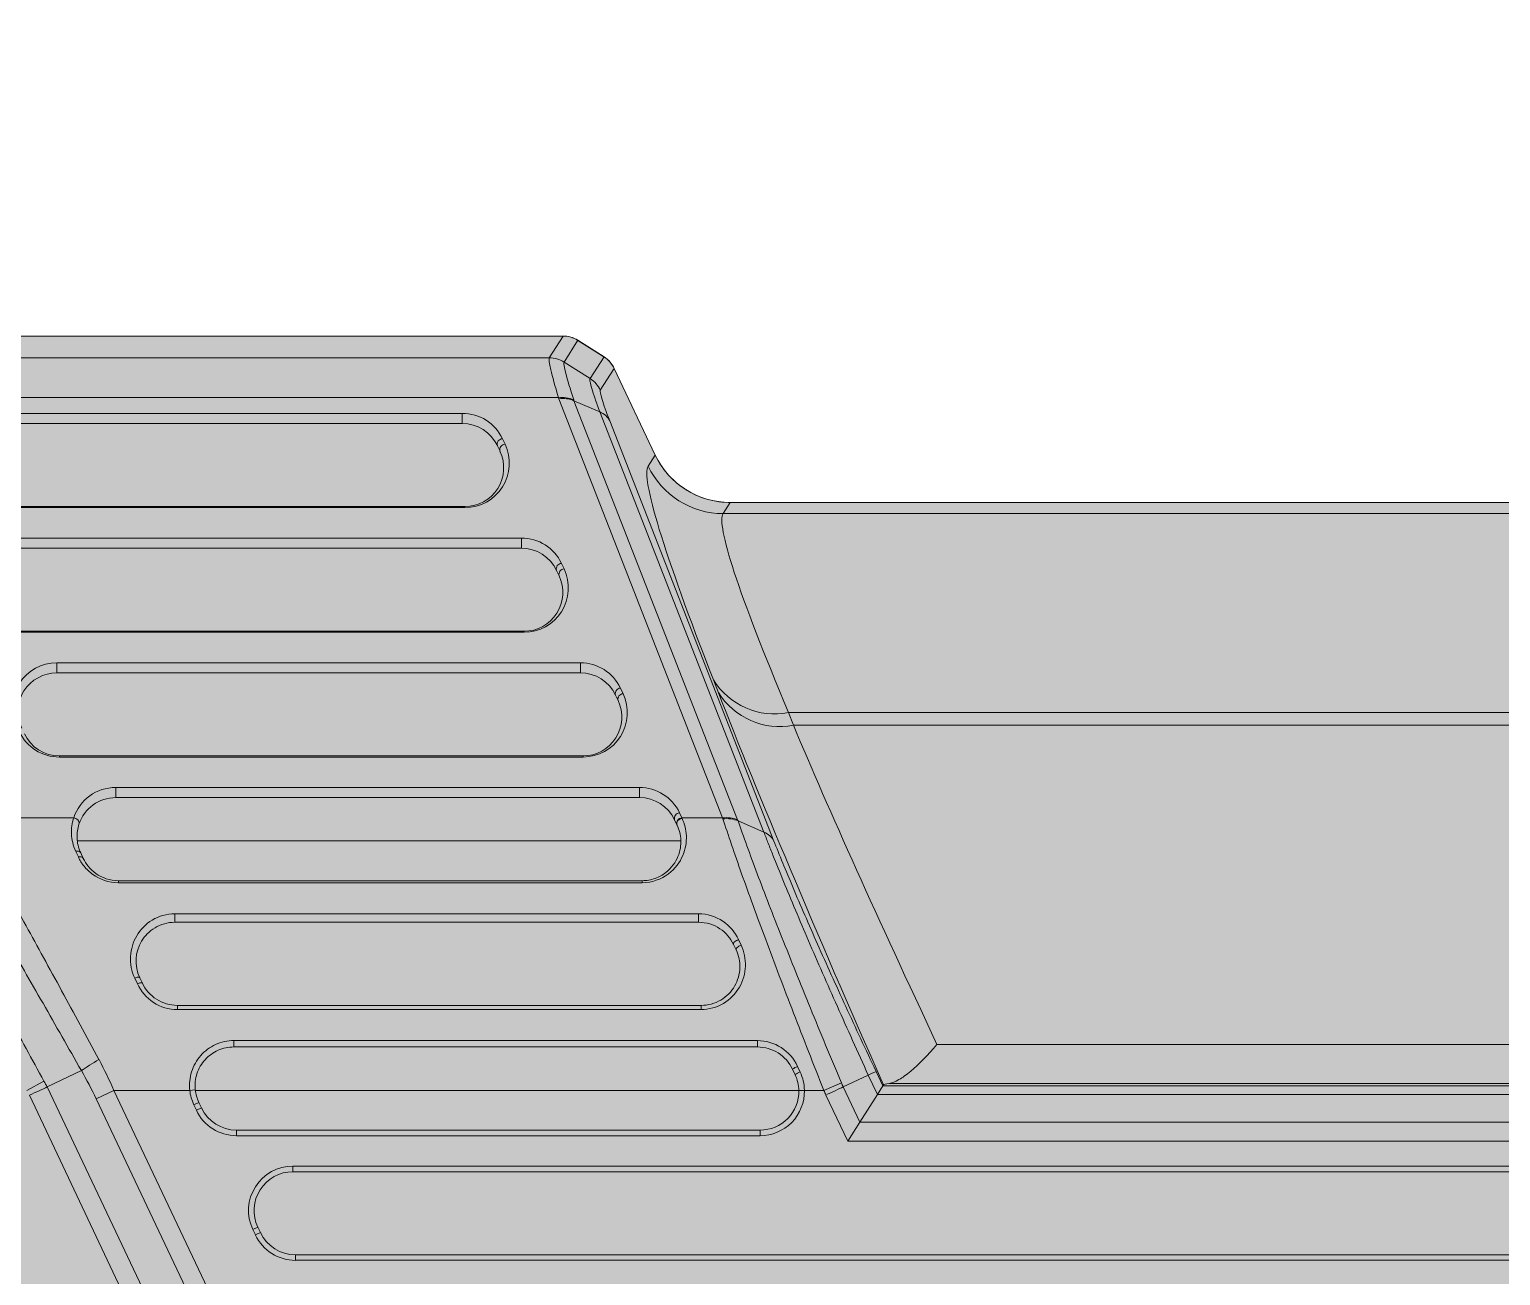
# Model space of a CAD drawing. Header units: millimetres. Extents: x 11482 to 13134, y 681 to 1782.
# Drawn here: x 12848.67 to 12854.57, y 1186.6 to 1191.6 of the extents above; entities that cross this region are included whole.
import ezdxf

# ---------------------------------------------------------------- set-up
doc = ezdxf.new("R2010")
doc.units = ezdxf.units.MM
doc.layers.add('di', color=7, linetype='Continuous')
doc.layers.add('xian', color=250, linetype='Continuous')

# ---------------------------------------------------------------- blocks, each defined once
blk = doc.blocks.new('1-2')
at = {"layer": 'di', "lineweight": 0, "true_color": 0xffffff}
h = blk.add_hatch(color=7, dxfattribs=at)
h.dxf.hatch_style = 1
h.paths.add_polyline_path([(2995.795, 1630.523), (2995.725, 1630.532), (2995.646, 1630.553), (2995.581, 1630.58), (2995.531, 1630.607), (2995.483, 1630.64), (2995.454, 1630.663), (2995.424, 1630.691), (2995.389, 1630.729), (2995.359, 1630.767), (2995.329, 1630.811), (2995.304, 1630.861), (2993.477, 1634.784), (2993.452, 1634.824), (2993.437, 1634.844), (2993.423, 1634.859), (2993.41, 1634.872), (2993.4, 1634.882), (2993.379, 1634.898), (2993.351, 1634.915), (2993.337, 1634.923), (2993.316, 1634.932), (2993.302, 1634.937), (2993.28, 1634.943), (2993.258, 1634.948), (2993.239, 1634.95), (2993.22, 1634.951), (2993.21, 1634.951), (2990.998, 1634.951), (2991.009, 1634.951), (2990.973, 1634.956), (2990.938, 1634.965), (2990.9, 1634.981), (2990.867, 1635), (2990.839, 1635.021), (2990.812, 1635.047), (2990.786, 1635.079), (2990.772, 1635.105), (2990.62, 1635.385), (2990.604, 1635.411), (2990.597, 1635.421), (2990.591, 1635.429), (2990.585, 1635.435), (2990.577, 1635.445), (2990.566, 1635.456), (2990.556, 1635.466), (2990.545, 1635.475), (2990.536, 1635.481), (2990.523, 1635.49), (2990.513, 1635.497), (2990.493, 1635.508), (2990.485, 1635.512), (2990.469, 1635.518), (2990.46, 1635.522), (2990.447, 1635.526), (2990.438, 1635.528), (2990.426, 1635.531), (2990.417, 1635.533), (2990.404, 1635.535), (2990.394, 1635.537), (2990.377, 1635.538), (2990.362, 1635.538), (2983.24, 1635.538), (2983.232, 1635.538), (2983.218, 1635.538), (2983.204, 1635.536), (2983.189, 1635.534), (2983.17, 1635.53), (2983.155, 1635.526), (2983.143, 1635.522), (2983.128, 1635.516), (2983.111, 1635.508), (2983.097, 1635.501), (2983.083, 1635.492), (2983.07, 1635.483), (2983.053, 1635.47), (2983.039, 1635.458), (2983.024, 1635.443), (2983.013, 1635.43), (2983.004, 1635.418), (2982.988, 1635.395), (2982.985, 1635.39), (2982.975, 1635.373), (2982.951, 1635.342), (2982.924, 1635.316), (2982.894, 1635.293), (2982.86, 1635.274), (2982.824, 1635.259), (2982.789, 1635.25), (2982.753, 1635.245), (2982.732, 1635.245), (2976.428, 1635.245), (2976.411, 1635.244), (2976.407, 1635.244), (2976.401, 1635.244), (2976.395, 1635.243), (2976.389, 1635.242), (2976.383, 1635.241), (2976.376, 1635.24), (2976.367, 1635.238), (2976.359, 1635.237), (2976.352, 1635.235), (2976.346, 1635.233), (2976.338, 1635.231), (2976.331, 1635.228), (2976.323, 1635.225), (2976.317, 1635.223), (2976.312, 1635.221), (2976.306, 1635.218), (2976.299, 1635.215), (2976.294, 1635.212), (2976.288, 1635.209), (2976.282, 1635.205), (2975.47, 1634.736), (2975.463, 1634.732), (2975.455, 1634.727), (2975.445, 1634.72), (2975.436, 1634.714), (2975.428, 1634.707), (2975.421, 1634.701), (2975.41, 1634.691), (2975.398, 1634.679), (2975.385, 1634.663), (2975.371, 1634.643), (2975.173, 1634.3), (2975.162, 1634.282), (2975.153, 1634.266), (2975.143, 1634.249), (2975.132, 1634.23), (2975.122, 1634.213), (2975.11, 1634.192), (2975.095, 1634.166), (2975.082, 1634.144), (2975.063, 1634.11), (2975.037, 1634.071), (2975.011, 1634.039), (2974.982, 1634.005), (2974.948, 1633.971), (2974.916, 1633.942), (2974.88, 1633.913), (2974.844, 1633.889), (2974.808, 1633.867), (2974.773, 1633.849), (2974.736, 1633.832), (2974.698, 1633.817), (2974.657, 1633.804), (2974.616, 1633.794), (2974.577, 1633.786), (2974.539, 1633.781), (2974.496, 1633.778), (2974.463, 1633.777), (2959.549, 1633.777), (2959.497, 1633.781), (2959.454, 1633.787), (2959.409, 1633.796), (2959.389, 1633.801), (2959.363, 1633.809), (2959.321, 1633.824), (2959.278, 1633.842), (2959.226, 1633.867), (2959.204, 1633.881), (2959.179, 1633.897), (2959.146, 1633.921), (2959.112, 1633.948), (2959.081, 1633.976), (2959.053, 1634.005), (2959.023, 1634.039), (2958.993, 1634.079), (2958.972, 1634.112), (2958.807, 1634.396), (2958.727, 1634.535), (2958.715, 1634.555), (2958.702, 1634.578), (2958.693, 1634.594), (2958.683, 1634.612), (2958.672, 1634.63), (2958.666, 1634.64), (2958.66, 1634.649), (2958.653, 1634.659), (2958.647, 1634.666), (2958.639, 1634.676), (2958.631, 1634.684), (2958.624, 1634.692), (2958.615, 1634.7), (2958.603, 1634.71), (2958.592, 1634.719), (2958.583, 1634.725), (2958.565, 1634.736), (2957.753, 1635.205), (2957.75, 1635.208), (2957.745, 1635.21), (2957.74, 1635.213), (2957.734, 1635.216), (2957.73, 1635.218), (2957.726, 1635.22), (2957.72, 1635.222), (2957.715, 1635.224), (2957.709, 1635.226), (2957.702, 1635.229), (2957.695, 1635.231), (2957.689, 1635.233), (2957.685, 1635.234), (2957.679, 1635.236), (2957.673, 1635.237), (2957.666, 1635.239), (2957.658, 1635.24), (2957.648, 1635.242), (2957.64, 1635.243), (2957.633, 1635.244), (2957.625, 1635.244), (2957.616, 1635.245), (2957.607, 1635.245), (2951.296, 1635.244), (2951.26, 1635.248), (2951.225, 1635.255), (2951.19, 1635.267), (2951.156, 1635.284), (2951.123, 1635.306), (2951.094, 1635.332), (2951.072, 1635.356), (2951.052, 1635.386), (2951.041, 1635.404), (2951.032, 1635.417), (2951.024, 1635.428), (2951.011, 1635.443), (2950.999, 1635.456), (2950.986, 1635.467), (2950.975, 1635.476), (2950.965, 1635.484), (2950.952, 1635.492), (2950.941, 1635.499), (2950.927, 1635.507), (2950.916, 1635.512), (2950.907, 1635.516), (2950.895, 1635.521), (2950.883, 1635.525), (2950.873, 1635.528), (2950.856, 1635.532), (2950.845, 1635.534), (2950.835, 1635.536), (2950.822, 1635.537), (2950.808, 1635.538), (2950.795, 1635.538), (2943.673, 1635.538), (2943.664, 1635.538), (2943.66, 1635.538), (2943.655, 1635.538), (2943.651, 1635.538), (2943.647, 1635.537), (2943.642, 1635.537), (2943.638, 1635.536), (2943.634, 1635.536), (2943.629, 1635.535), (2943.625, 1635.534), (2943.621, 1635.534), (2943.617, 1635.533), (2943.612, 1635.532), (2943.608, 1635.531), (2943.604, 1635.53), (2943.6, 1635.529), (2943.597, 1635.528), (2943.593, 1635.527), (2943.59, 1635.526), (2943.585, 1635.525), (2943.581, 1635.524), (2943.575, 1635.522), (2943.571, 1635.52), (2943.566, 1635.518), (2943.561, 1635.516), (2943.558, 1635.515), (2943.555, 1635.514), (2943.552, 1635.512), (2943.549, 1635.511), (2943.546, 1635.51), (2943.543, 1635.508), (2943.54, 1635.506), (2943.536, 1635.505), (2943.533, 1635.503), (2943.53, 1635.501), (2943.526, 1635.499), (2943.523, 1635.498), (2943.52, 1635.495), (2943.516, 1635.493), (2943.513, 1635.491), (2943.51, 1635.489), (2943.507, 1635.487), (2943.504, 1635.485), (2943.5, 1635.482), (2943.497, 1635.48), (2943.494, 1635.477), (2943.49, 1635.474), (2943.487, 1635.472), (2943.484, 1635.47), (2943.481, 1635.467), (2943.478, 1635.465), (2943.475, 1635.462), (2943.471, 1635.458), (2943.467, 1635.454), (2943.465, 1635.452), (2943.463, 1635.45), (2943.461, 1635.448), (2943.458, 1635.445), (2943.455, 1635.442), (2943.453, 1635.439), (2943.452, 1635.438), (2943.45, 1635.436), (2943.448, 1635.433), (2943.445, 1635.43), (2943.443, 1635.427), (2943.441, 1635.425), (2943.439, 1635.422), (2943.437, 1635.419), (2943.435, 1635.416), (2943.433, 1635.414), (2943.431, 1635.412), (2943.43, 1635.409), (2943.428, 1635.406), (2943.427, 1635.404), (2943.425, 1635.402), (2943.424, 1635.401), (2943.423, 1635.399), (2943.422, 1635.397), (2943.421, 1635.396), (2943.42, 1635.394), (2943.419, 1635.392), (2943.418, 1635.39), (2943.417, 1635.388), (2943.416, 1635.386), (2943.415, 1635.385), (2943.253, 1635.086), (2943.226, 1635.05), (2943.199, 1635.023), (2943.163, 1634.996), (2943.143, 1634.986), (2943.124, 1634.976), (2943.091, 1634.964), (2943.058, 1634.956), (2943.024, 1634.951), (2943.006, 1634.951), (2940.825, 1634.951), (2940.805, 1634.951), (2940.798, 1634.95), (2940.791, 1634.949), (2940.784, 1634.949), (2940.778, 1634.948), (2940.77, 1634.946), (2940.76, 1634.944), (2940.751, 1634.942), (2940.744, 1634.94), (2940.736, 1634.937), (2940.725, 1634.934), (2940.715, 1634.93), (2940.706, 1634.926), (2940.699, 1634.923), (2940.692, 1634.919), (2940.683, 1634.915), (2940.677, 1634.911), (2940.668, 1634.906), (2940.66, 1634.9), (2940.652, 1634.895), (2940.644, 1634.889), (2940.638, 1634.884), (2940.632, 1634.879), (2940.627, 1634.874), (2940.621, 1634.869), (2940.616, 1634.864), (2940.61, 1634.858), (2940.604, 1634.851), (2940.599, 1634.845), (2940.595, 1634.839), (2940.589, 1634.832), (2940.584, 1634.824), (2940.579, 1634.817), (2940.571, 1634.805), (2940.566, 1634.794), (2940.56, 1634.782), (2938.746, 1630.893), (2938.736, 1630.871), (2938.722, 1630.841), (2938.7, 1630.802), (2938.677, 1630.768), (2938.652, 1630.736), (2938.625, 1630.705), (2938.597, 1630.677), (2938.569, 1630.653), (2938.537, 1630.629), (2938.502, 1630.606), (2938.467, 1630.586), (2938.428, 1630.569), (2938.39, 1630.554), (2938.354, 1630.543), (2938.315, 1630.533), (2938.278, 1630.527), (2938.248, 1630.524), (2928.965, 1629.875), (2928.964, 1629.875), (2928.961, 1629.874), (2928.957, 1629.873), (2928.953, 1629.872), (2928.95, 1629.87), (2928.947, 1629.869), (2928.943, 1629.867), (2928.94, 1629.865), (2928.937, 1629.863), (2928.935, 1629.861), (2928.933, 1629.859), (2928.93, 1629.857), (2928.927, 1629.853), (2928.925, 1629.851), (2928.923, 1629.848), (2928.922, 1629.845), (2928.92, 1629.842), (2928.918, 1629.836), (2928.917, 1629.833), (2928.916, 1629.83), (2928.915, 1629.826), (2928.915, 1629.822), (2928.914, 1629.817), (2928.914, 1629.236), (2927.742, 1629.236), (2927.742, 1629.729), (2927.742, 1629.73), (2927.742, 1629.732), (2927.741, 1629.734), (2927.741, 1629.737), (2927.741, 1629.739), (2927.74, 1629.741), (2927.74, 1629.743), (2927.739, 1629.744), (2927.739, 1629.745), (2927.738, 1629.747), (2927.737, 1629.749), (2927.737, 1629.751), (2927.735, 1629.754), (2927.734, 1629.755), (2927.734, 1629.757), (2927.733, 1629.758), (2927.732, 1629.76), (2927.73, 1629.762), (2927.729, 1629.764), (2927.727, 1629.765), (2927.726, 1629.766), (2927.725, 1629.768), (2927.724, 1629.769), (2927.722, 1629.77), (2927.721, 1629.771), (2927.72, 1629.772), (2927.719, 1629.773), (2927.717, 1629.775), (2927.715, 1629.775), (2927.714, 1629.777), (2927.712, 1629.777), (2927.711, 1629.778), (2927.71, 1629.779), (2927.708, 1629.78), (2927.707, 1629.78), (2927.706, 1629.78), (2927.705, 1629.781), (2927.703, 1629.782), (2927.702, 1629.782), (2927.7, 1629.783), (2927.698, 1629.783), (2927.696, 1629.784), (2927.694, 1629.784), (2927.692, 1629.784), (2927.69, 1629.785), (2927.688, 1629.785), (2927.685, 1629.785), (2927.683, 1629.785), (2927.679, 1629.785), (2924.225, 1629.543), (2924.225, 1609.877), (2927.679, 1609.635), (2927.688, 1609.635), (2927.695, 1609.636), (2927.7, 1609.638), (2927.707, 1609.64), (2927.714, 1609.644), (2927.719, 1609.647), (2927.725, 1609.652), (2927.729, 1609.657), (2927.733, 1609.662), (2927.736, 1609.667), (2927.739, 1609.674), (2927.74, 1609.68), (2927.742, 1609.688), (2927.742, 1609.694), (2927.742, 1610.184), (2928.914, 1610.184), (2928.914, 1609.604), (2928.968, 1609.546), (2929.034, 1609.535), (2929.066, 1609.528), (2929.126, 1609.509), (2929.186, 1609.482), (2929.249, 1609.443), (2929.301, 1609.403), (2929.35, 1609.354), (2929.379, 1609.319), (2929.407, 1609.28), (2929.436, 1609.228), (2929.458, 1609.181), (2929.473, 1609.138), (2929.484, 1609.099), (2929.492, 1609.059), (2929.498, 1609.015), (2929.503, 1608.997), (2929.83, 1608.294), (2928.768, 1607.799), (2928.505, 1608.362), (2928.423, 1608.388), (2925.402, 1606.674), (2929.31, 1598.294), (2932.453, 1599.755), (2932.459, 1599.758), (2932.462, 1599.76), (2932.465, 1599.762), (2932.468, 1599.765), (2932.471, 1599.767), (2932.474, 1599.771), (2932.477, 1599.775), (2932.479, 1599.777), (2932.48, 1599.78), (2932.482, 1599.784), (2932.484, 1599.787), (2932.485, 1599.79), (2932.486, 1599.794), (2932.486, 1599.797), (2932.487, 1599.801), (2932.487, 1599.804), (2932.488, 1599.808), (2932.487, 1599.813), (2932.487, 1599.816), (2932.487, 1599.819), (2932.486, 1599.823), (2932.485, 1599.826), (2932.484, 1599.828), (2932.483, 1599.831), (2932.482, 1599.833), (2932.335, 1600.148), (2933.398, 1600.644), (2933.51, 1600.402), (2933.521, 1600.379), (2933.534, 1600.352), (2933.542, 1600.334), (2933.558, 1600.3), (2933.558, 1600.299), (2933.56, 1600.297), (2933.563, 1600.292), (2933.567, 1600.287), (2933.573, 1600.28), (2933.578, 1600.277), (2933.583, 1600.273), (2933.589, 1600.271), (2933.595, 1600.269), (2933.601, 1600.267), (2933.606, 1600.267), (2933.613, 1600.267), (2933.617, 1600.267), (2933.621, 1600.268), (2933.625, 1600.268), (2933.629, 1600.269), (2933.634, 1600.271), (2933.848, 1600.362), (2934.525, 1600.642), (2935.19, 1600.906), (2935.851, 1601.155), (2936.686, 1601.446), (2937.481, 1601.695), (2938.08, 1601.859), (2938.818, 1602.028), (2938.939, 1602.052), (2939.054, 1602.073), (2939.186, 1602.096), (2939.364, 1602.124), (2939.512, 1602.144), (2939.65, 1602.162), (2939.776, 1602.176), (2939.898, 1602.187), (2940.025, 1602.197), (2940.108, 1602.202), (2940.201, 1602.207), (2940.232, 1602.207), (2940.268, 1602.208), (2940.302, 1602.202), (2940.335, 1602.197), (2940.376, 1602.188), (2940.409, 1602.178), (2940.444, 1602.165), (2940.5, 1602.14), (2940.55, 1602.11), (2940.583, 1602.086), (2940.619, 1602.056), (2940.647, 1602.029), (2940.684, 1601.988), (2940.757, 1601.869), (2940.833, 1601.706), (2940.841, 1601.691), (2940.848, 1601.678), (2940.858, 1601.663), (2940.865, 1601.653), (2940.876, 1601.64), (2940.883, 1601.632), (2940.895, 1601.62), (2940.906, 1601.609), (2940.917, 1601.6), (2940.927, 1601.593), (2940.937, 1601.586), (2940.954, 1601.575), (2940.967, 1601.569), (2940.979, 1601.563), (2940.991, 1601.558), (2941.005, 1601.553), (2941.016, 1601.549), (2941.036, 1601.544), (2941.049, 1601.541), (2941.07, 1601.538), (2941.1, 1601.539), (2946.987, 1601.539), (2947.021, 1601.539), (2947.044, 1601.543), (2947.067, 1601.548), (2947.093, 1601.557), (2947.116, 1601.567), (2947.135, 1601.577), (2947.159, 1601.593), (2947.177, 1601.607), (2947.199, 1601.628), (2947.217, 1601.649), (2947.229, 1601.665), (2947.239, 1601.681), (2947.25, 1601.701), (2947.257, 1601.716), (2947.353, 1601.946), (2947.379, 1601.993), (2947.408, 1602.031), (2947.447, 1602.066), (2947.492, 1602.094), (2947.536, 1602.112), (2947.58, 1602.121), (2947.623, 1602.124), (2948.888, 1602.124), (2948.945, 1602.12), (2948.99, 1602.106), (2949.042, 1602.08), (2949.081, 1602.052), (2949.117, 1602.014), (2949.136, 1601.988), (2949.334, 1601.674), (2949.353, 1601.647), (2949.368, 1601.629), (2949.387, 1601.611), (2949.405, 1601.597), (2949.433, 1601.578), (2949.456, 1601.563), (2949.501, 1601.548), (2949.524, 1601.543), (2949.548, 1601.539), (2949.582, 1601.537), (2958.394, 1601.539), (2958.423, 1601.543), (2958.461, 1601.554), (2958.484, 1601.563), (2958.507, 1601.575), (2958.52, 1601.582), (2958.82, 1601.774), (2958.833, 1601.785), (2958.853, 1601.804), (2958.869, 1601.824), (2958.884, 1601.844), (2958.896, 1601.864), (2958.904, 1601.879), (2959.338, 1602.796), (2959.368, 1602.854), (2959.391, 1602.892), (2959.416, 1602.929), (2959.444, 1602.966), (2959.475, 1603.003), (2959.51, 1603.041), (2959.545, 1603.073), (2959.582, 1603.105), (2959.625, 1603.138), (2959.667, 1603.165), (2959.705, 1603.188), (2959.748, 1603.21), (2959.798, 1603.233), (2959.848, 1603.251), (2959.901, 1603.267), (2959.955, 1603.28), (2960, 1603.288), (2960.058, 1603.296), (2960.132, 1603.298), (2973.909, 1603.298), (2973.97, 1603.295), (2974.031, 1603.288), (2974.094, 1603.275), (2974.128, 1603.266), (2974.162, 1603.256), (2974.209, 1603.24), (2974.258, 1603.219), (2974.302, 1603.197), (2974.348, 1603.171), (2974.399, 1603.137), (2974.435, 1603.11), (2974.466, 1603.085), (2974.494, 1603.06), (2974.521, 1603.034), (2974.545, 1603.008), (2974.574, 1602.974), (2974.597, 1602.944), (2974.628, 1602.901), (2974.656, 1602.854), (2974.686, 1602.796), (2975.12, 1601.879), (2975.128, 1601.863), (2975.144, 1601.838), (2975.158, 1601.82), (2975.174, 1601.801), (2975.196, 1601.781), (2975.212, 1601.768), (2975.229, 1601.757), (2975.52, 1601.573), (2975.541, 1601.563), (2975.563, 1601.554), (2975.579, 1601.549), (2975.6, 1601.543), (2975.627, 1601.539), (2975.644, 1601.538), (2975.661, 1601.537), (2984.441, 1601.537), (2984.465, 1601.538), (2984.474, 1601.539), (2984.487, 1601.541), (2984.494, 1601.542), (2984.502, 1601.543), (2984.508, 1601.545), (2984.515, 1601.546), (2984.522, 1601.549), (2984.531, 1601.551), (2984.542, 1601.555), (2984.549, 1601.557), (2984.556, 1601.56), (2984.564, 1601.564), (2984.581, 1601.573), (2984.593, 1601.579), (2984.604, 1601.587), (2984.618, 1601.596), (2984.631, 1601.606), (2984.639, 1601.613), (2984.646, 1601.62), (2984.655, 1601.629), (2984.664, 1601.64), (2984.674, 1601.652), (2984.689, 1601.674), (2984.887, 1601.988), (2984.922, 1602.033), (2984.954, 1602.063), (2984.99, 1602.086), (2985.022, 1602.102), (2985.058, 1602.115), (2985.098, 1602.122), (2985.134, 1602.124), (2986.413, 1602.127), (2986.442, 1602.123), (2986.467, 1602.119), (2986.511, 1602.108), (2986.553, 1602.089), (2986.592, 1602.063), (2986.63, 1602.028), (2986.656, 1601.993), (2986.676, 1601.958), (2986.778, 1601.716), (2986.798, 1601.677), (2986.822, 1601.644), (2986.851, 1601.613), (2986.875, 1601.594), (2986.908, 1601.573), (2986.93, 1601.562), (2986.963, 1601.55), (2986.994, 1601.542), (2987.025, 1601.538), (2987.048, 1601.537), (2992.936, 1601.537), (2992.959, 1601.538), (2992.97, 1601.539), (2992.983, 1601.541), (2992.998, 1601.544), (2993.013, 1601.547), (2993.028, 1601.552), (2993.04, 1601.556), (2993.058, 1601.563), (2993.07, 1601.569), (2993.082, 1601.576), (2993.093, 1601.583), (2993.103, 1601.589), (2993.113, 1601.597), (2993.122, 1601.603), (2993.128, 1601.608), (2993.138, 1601.618), (2993.143, 1601.622), (2993.15, 1601.63), (2993.156, 1601.637), (2993.161, 1601.643), (2993.167, 1601.65), (2993.177, 1601.663), (2993.183, 1601.672), (2993.188, 1601.681), (2993.194, 1601.69), (2993.198, 1601.699), (2993.202, 1601.706), (2993.263, 1601.838), (2993.284, 1601.883), (2993.305, 1601.921), (2993.325, 1601.951), (2993.355, 1601.992), (2993.368, 1602.003), (2993.386, 1602.028), (2993.417, 1602.058), (2993.447, 1602.083), (2993.476, 1602.104), (2993.505, 1602.123), (2993.535, 1602.139), (2993.576, 1602.159), (2993.622, 1602.177), (2993.669, 1602.191), (2993.711, 1602.199), (2993.749, 1602.204), (2993.786, 1602.207), (2993.822, 1602.208), (2993.923, 1602.203), (2994.29, 1602.172), (2994.636, 1602.129), (2994.996, 1602.07), (2995.525, 1601.963), (2996.112, 1601.818), (2996.74, 1601.639), (2997.484, 1601.401), (2998.588, 1601.005), (2999.207, 1600.764), (3000.423, 1600.267), (3000.428, 1600.267), (3000.441, 1600.269), (3000.453, 1600.274), (3000.462, 1600.28), (3000.469, 1600.287), (3000.474, 1600.294), (3000.477, 1600.3), (3000.637, 1600.644), (3001.7, 1600.148), (3001.548, 1599.823), (3001.548, 1599.803), (3001.55, 1599.79), (3001.557, 1599.776), (3001.563, 1599.769), (3001.581, 1599.755), (3004.725, 1598.294), (3008.633, 1606.674), (3005.612, 1608.388), (3005.53, 1608.362), (3005.267, 1607.799), (3004.205, 1608.294), (3004.518, 1608.966), (3004.537, 1609.015), (3004.543, 1609.059), (3004.552, 1609.1), (3004.564, 1609.144), (3004.581, 1609.189), (3004.6, 1609.23), (3004.626, 1609.276), (3004.65, 1609.31), (3004.68, 1609.348), (3004.716, 1609.386), (3004.757, 1609.421), (3004.797, 1609.45), (3004.842, 1609.477), (3004.882, 1609.497), (3004.933, 1609.517), (3004.982, 1609.531), (3005.029, 1609.541), (3005.068, 1609.545), (3005.121, 1609.604), (3005.121, 1610.184), (3006.293, 1610.184), (3006.293, 1609.687), (3006.294, 1609.682), (3006.298, 1609.67), (3006.303, 1609.661), (3006.312, 1609.651), (3006.328, 1609.64), (3006.356, 1609.635), (3009.81, 1609.877), (3009.81, 1629.543), (3006.356, 1629.784), (3006.342, 1629.784), (3006.325, 1629.779), (3006.314, 1629.771), (3006.304, 1629.761), (3006.297, 1629.748), (3006.294, 1629.737), (3006.293, 1629.726), (3006.293, 1629.236), (3005.121, 1629.236), (3005.12, 1629.824), (3005.119, 1629.829), (3005.117, 1629.838), (3005.114, 1629.844), (3005.109, 1629.851), (3005.101, 1629.86), (3005.09, 1629.868), (3005.08, 1629.872), (3005.066, 1629.875)])
at = {"layer": 'di', "color": 18, "lineweight": 0, "true_color": 0x000000}
for p, q in [((2973.893, 1603.298), (2960.132, 1603.298)), ((2973.915, 1603.298), (2973.893, 1603.298)), ((2973.959, 1603.296), (2973.915, 1603.298)), ((2973.983, 1603.293), (2973.959, 1603.296)), ((2974.013, 1603.29), (2973.983, 1603.293)), ((2974.045, 1603.285), (2974.013, 1603.29)), ((2974.094, 1603.275), (2974.045, 1603.285)), ((2974.128, 1603.266), (2974.094, 1603.275)), ((2974.162, 1603.256), (2974.128, 1603.266)), ((2974.194, 1603.245), (2974.162, 1603.256)), ((2974.223, 1603.234), (2974.194, 1603.245)), ((2974.258, 1603.219), (2974.223, 1603.234)), ((2974.302, 1603.197), (2974.258, 1603.219)), ((2974.348, 1603.171), (2974.302, 1603.197)), ((2974.399, 1603.137), (2974.348, 1603.171)), ((2974.435, 1603.11), (2974.399, 1603.137)), ((2974.466, 1603.085), (2974.435, 1603.11)), ((2974.494, 1603.06), (2974.466, 1603.085)), ((2974.521, 1603.034), (2974.494, 1603.06)), ((2974.545, 1603.008), (2974.521, 1603.034)), ((2974.574, 1602.974), (2974.545, 1603.008)), ((2974.597, 1602.944), (2974.574, 1602.974)), ((2974.618, 1602.914), (2974.597, 1602.944)), ((2974.636, 1602.888), (2974.618, 1602.914)), ((2974.656, 1602.854), (2974.636, 1602.888)), ((2974.686, 1602.796), (2974.656, 1602.854)), ((2975.12, 1601.879), (2974.686, 1602.796)), ((2975.128, 1601.863), (2975.12, 1601.879)), ((2975.144, 1601.838), (2975.128, 1601.863)), ((2975.158, 1601.82), (2975.144, 1601.838)), ((2975.174, 1601.801), (2975.158, 1601.82)), ((2975.196, 1601.781), (2975.174, 1601.801)), ((2975.212, 1601.768), (2975.196, 1601.781)), ((2975.229, 1601.757), (2975.212, 1601.768)), ((2975.504, 1601.583), (2975.229, 1601.757)), ((2975.52, 1601.573), (2975.504, 1601.583)), ((2975.541, 1601.563), (2975.52, 1601.573)), ((2975.563, 1601.554), (2975.541, 1601.563)), ((2975.579, 1601.549), (2975.563, 1601.554)), ((2975.6, 1601.543), (2975.579, 1601.549)), ((2975.627, 1601.539), (2975.6, 1601.543)), ((2975.644, 1601.538), (2975.627, 1601.539)), ((2975.661, 1601.537), (2975.644, 1601.538)), ((2984.441, 1601.537), (2975.661, 1601.537))]:
    blk.add_line(p, q, dxfattribs=at)
at = {"layer": 'xian', "color": 18, "lineweight": 0, "true_color": 0x000000}
for p, q in [((2973.529, 1625.995), (2981.307, 1609.568)), ((2981.119, 1609.479), (2973.381, 1625.824)), ((2973.118, 1625.41), (2980.601, 1609.604)), ((2980.414, 1609.516), (2972.987, 1625.202)), ((2955.536, 1611.313), (2978.492, 1611.313)), ((2978.492, 1611.255), (2955.536, 1611.255)), ((2978.492, 1611.313), (2978.492, 1611.255)), ((2978.916, 1611.045), (2978.863, 1611.02)), ((2978.916, 1611.045), (2978.944, 1610.987)), ((2978.891, 1610.961), (2978.863, 1611.02)), ((2978.944, 1610.987), (2978.891, 1610.961)), ((2955.508, 1610.376), (2978.52, 1610.376)), ((2978.52, 1610.317), (2955.508, 1610.317)), ((2978.52, 1610.376), (2978.52, 1610.317)), ((2961.379, 1610.054), (2972.649, 1610.054)), ((2972.649, 1610.054), (2972.521, 1609.852)), ((2972.649, 1610.054), (2972.88, 1609.566)), ((2973.577, 1609.995), (2979.117, 1609.995)), ((2973.577, 1609.936), (2973.577, 1609.995)), ((2979.117, 1609.936), (2979.117, 1609.995)), ((2972.521, 1609.852), (2961.507, 1609.852)), ((2972.521, 1609.852), (2972.335, 1609.558)), ((2972.697, 1609.479), (2972.521, 1609.852)), ((2979.117, 1609.936), (2973.577, 1609.936)), ((2979.541, 1609.726), (2979.488, 1609.701)), ((2979.515, 1609.643), (2979.488, 1609.701)), ((2979.568, 1609.668), (2979.515, 1609.643)), ((2979.541, 1609.726), (2979.568, 1609.668)), ((2961.693, 1609.558), (2972.335, 1609.558)), ((2972.335, 1609.558), (2972.277, 1609.467)), ((2972.335, 1609.558), (2972.432, 1609.354)), ((2972.716, 1609.435), (2972.902, 1609.516)), ((2972.902, 1609.516), (2973.108, 1609.516)), ((2973.166, 1609.517), (2973.108, 1609.516)), ((2973.166, 1609.516), (2979.552, 1609.516)), ((2979.611, 1609.516), (2979.553, 1609.51)), ((2979.611, 1609.516), (2980.414, 1609.516)), ((2980.414, 1609.516), (2980.601, 1609.604)), ((2981.153, 1609.419), (2981.335, 1609.516)), ((2972.277, 1609.467), (2961.75, 1609.467)), ((2961.817, 1609.442), (2972.21, 1609.442)), ((2972.272, 1609.458), (2972.277, 1609.467)), ((2972.35, 1609.315), (2972.277, 1609.467)), ((2972.697, 1609.479), (2972.432, 1609.354)), ((2973.206, 1609.35), (2973.233, 1609.291)), ((2981.119, 1609.479), (2980.757, 1609.307)), ((2973.18, 1609.262), (2973.153, 1609.322)), ((2971.706, 1609.031), (2962.322, 1609.031)), ((2973.604, 1608.989), (2973.604, 1609.057)), ((2973.604, 1609.057), (2979.144, 1609.057)), ((2979.144, 1608.989), (2979.144, 1609.057)), ((2979.144, 1608.989), (2973.604, 1608.989)), ((2974.201, 1608.661), (2979.741, 1608.661)), ((2974.201, 1608.617), (2974.201, 1608.661)), ((2979.741, 1608.617), (2974.201, 1608.617)), ((2979.741, 1608.617), (2979.741, 1608.661)), ((2980.14, 1608.324), (2980.112, 1608.382)), ((2980.114, 1608.38), (2980.112, 1608.382)), ((2980.118, 1608.378), (2980.114, 1608.38)), ((2980.123, 1608.378), (2980.118, 1608.378)), ((2980.13, 1608.378), (2980.123, 1608.378)), ((2980.138, 1608.38), (2980.13, 1608.378)), ((2980.146, 1608.382), (2980.138, 1608.38)), ((2980.142, 1608.321), (2980.14, 1608.324)), ((2980.146, 1608.319), (2980.142, 1608.321)), ((2980.156, 1608.385), (2980.146, 1608.382)), ((2980.151, 1608.319), (2980.146, 1608.319)), ((2980.158, 1608.319), (2980.151, 1608.319)), ((2980.165, 1608.389), (2980.156, 1608.385)), ((2980.166, 1608.32), (2980.158, 1608.319)), ((2980.165, 1608.389), (2980.193, 1608.329)), ((2980.174, 1608.322), (2980.166, 1608.32)), ((2980.183, 1608.325), (2980.174, 1608.322)), ((2980.193, 1608.329), (2980.183, 1608.325)), ((2973.789, 1607.985), (2973.777, 1607.98)), ((2973.805, 1607.921), (2973.777, 1607.98)), ((2973.8, 1607.992), (2973.789, 1607.985)), ((2973.81, 1607.998), (2973.8, 1607.992)), ((2973.817, 1607.926), (2973.805, 1607.921)), ((2973.819, 1608.006), (2973.81, 1607.998)), ((2973.828, 1607.932), (2973.817, 1607.926)), ((2973.825, 1608.013), (2973.819, 1608.006)), ((2973.829, 1608.02), (2973.825, 1608.013)), ((2973.838, 1607.939), (2973.828, 1607.932)), ((2973.831, 1608.026), (2973.829, 1608.02)), ((2973.83, 1608.031), (2973.858, 1607.972)), ((2973.83, 1608.031), (2973.831, 1608.026)), ((2973.847, 1607.946), (2973.838, 1607.939)), ((2973.853, 1607.953), (2973.847, 1607.946)), ((2973.857, 1607.961), (2973.853, 1607.953)), ((2973.859, 1607.967), (2973.857, 1607.961)), ((2973.858, 1607.972), (2973.859, 1607.967)), ((2974.229, 1607.648), (2974.229, 1607.738)), ((2974.229, 1607.738), (2979.769, 1607.738)), ((2979.769, 1607.648), (2974.229, 1607.648)), ((2979.769, 1607.648), (2979.769, 1607.738)), ((2974.825, 1607.32), (2980.366, 1607.32)), ((2974.825, 1607.298), (2974.825, 1607.32)), ((2980.366, 1607.298), (2980.366, 1607.32)), ((2980.366, 1607.298), (2974.825, 1607.298)), ((2980.764, 1607.005), (2980.737, 1607.063)), ((2980.789, 1607.047), (2980.817, 1606.988)), ((2975.167, 1602.434), (2973.431, 1606.879)), ((2974.415, 1606.875), (2980.801, 1606.875)), ((2973.81, 1606.666), (2973.536, 1606.785)), ((2973.536, 1606.785), (2975.272, 1602.34)), ((2974.455, 1606.712), (2974.457, 1606.708)), ((2974.457, 1606.708), (2974.482, 1606.653)), ((2975.547, 1602.221), (2973.815, 1606.655)), ((2973.974, 1606.634), (2974.404, 1606.634)), ((2973.974, 1606.634), (2975.706, 1602.2)), ((2974.404, 1606.634), (2974.402, 1606.639)), ((2974.429, 1606.58), (2974.404, 1606.634)), ((2980.839, 1606.634), (2981.973, 1606.634)), ((2974.853, 1606.312), (2974.853, 1606.419)), ((2974.853, 1606.419), (2980.393, 1606.419)), ((2980.393, 1606.312), (2980.393, 1606.419)), ((2980.393, 1606.312), (2974.853, 1606.312)), ((2975.45, 1605.99), (2980.99, 1605.99)), ((2975.45, 1605.979), (2975.45, 1605.99)), ((2980.99, 1605.979), (2975.45, 1605.979)), ((2980.99, 1605.979), (2980.99, 1605.99)), ((2973.224, 1605.654), (2960.802, 1605.654)), ((2973.277, 1605.519), (2973.224, 1605.654)), ((2960.749, 1605.519), (2973.277, 1605.519)), ((2974.018, 1605.31), (2974.07, 1605.175)), ((2975.054, 1605.261), (2975.026, 1605.32)), ((2975.079, 1605.393), (2975.107, 1605.335)), ((2975.478, 1604.993), (2975.478, 1605.1)), ((2975.478, 1605.1), (2981.018, 1605.1)), ((2981.018, 1604.993), (2975.478, 1604.993)), ((2981.018, 1604.993), (2981.018, 1605.1)), ((2976.074, 1604.671), (2981.615, 1604.671)), ((2976.074, 1604.66), (2976.074, 1604.671)), ((2981.615, 1604.66), (2976.074, 1604.66)), ((2975.703, 1604.074), (2975.731, 1604.016)), ((2975.678, 1603.942), (2975.65, 1604.001)), ((2976.102, 1603.674), (2976.102, 1603.781)), ((2976.102, 1603.781), (2981.642, 1603.781)), ((2981.642, 1603.674), (2976.102, 1603.674)), ((2973.967, 1603.415), (2960.058, 1603.415)), ((2973.893, 1603.298), (2973.967, 1603.415)), ((2973.893, 1603.298), (2960.132, 1603.298)), ((2976.699, 1603.352), (2982.239, 1603.352)), ((2976.699, 1603.341), (2976.699, 1603.352)), ((2982.239, 1603.341), (2976.699, 1603.341)), ((2974.761, 1602.913), (2974.686, 1602.796)), ((2974.686, 1602.796), (2975.12, 1601.879)), ((2976.303, 1602.623), (2976.275, 1602.682)), ((2976.328, 1602.755), (2976.356, 1602.697)), ((2975.547, 1602.221), (2975.272, 1602.34)), ((2976.727, 1602.355), (2976.727, 1602.462)), ((2976.727, 1602.462), (2982.267, 1602.462)), ((2982.267, 1602.355), (2976.727, 1602.355)), ((2984.085, 1602.189), (2975.71, 1602.189)), ((2975.12, 1601.879), (2975.267, 1602.11)), ((2975.375, 1601.988), (2975.228, 1601.757)), ((2975.65, 1601.814), (2975.375, 1601.988)), ((2975.504, 1601.582), (2975.228, 1601.757)), ((2975.504, 1601.582), (2975.65, 1601.814)), ((2975.807, 1601.768), (2975.661, 1601.537)), ((2984.332, 1601.768), (2975.807, 1601.768)), ((2984.441, 1601.537), (2975.661, 1601.537))]:
    blk.add_line(p, q, dxfattribs=at)
for centre, radius, start, end in [((2978.492, 1610.845), 0.469, 25.3348, 90), ((2978.492, 1610.845), 0.41, 25.3348, 90), ((2978.52, 1610.786), 0.469, 270, 25.3348), ((2978.52, 1610.786), 0.41, 270, 25.3348), ((2973.577, 1609.526), 0.469, 90, 181.2193), ((2979.117, 1609.526), 0.469, 25.3348, 90), ((2973.577, 1609.526), 0.41, 90, 181.2193), ((2979.117, 1609.526), 0.41, 25.3348, 90), ((2979.144, 1609.467), 0.41, 5.9535, 25.3348), ((2979.144, 1609.467), 0.469, 5.9535, 25.3348), ((2973.036, 1609.604), 0.306, 292.4864, 303.7577), ((2973.093, 1609.483), 0.237, 291.627, 306.2756), ((2980.773, 1607.089), 0.0448, 214.9761, 291.3057), ((2980.802, 1607.03), 0.0452, 214.1151, 290.2089), ((2974.399, 1606.697), 0.058, 272.9622, 15.1144), ((2974.401, 1606.692), 0.058, 272.9434, 15.1902), ((2980.393, 1606.829), 0.41, 270, 341.7886), ((2980.839, 1606.691), 0.0569, 170.4948, 269.5242), ((2973.931, 1606.935), 0.304, 247.4658, 278.0829), ((2974.426, 1606.638), 0.058, 272.9434, 15.1902), ((2974.853, 1606.781), 0.469, 205.3348, 270), ((2974.853, 1606.829), 0.41, 205.3348, 270), ((2980.393, 1606.781), 0.469, 270, 341.7886), ((2975.45, 1605.521), 0.469, 90, 205.3348), ((2975.45, 1605.569), 0.41, 90, 205.3348), ((2980.99, 1605.521), 0.469, 25.3348, 90), ((2980.99, 1605.569), 0.41, 25.3348, 90), ((2973.372, 1604.908), 0.76, 31.8554, 101.2112), ((2981.018, 1605.51), 0.41, 270, 25.3348), ((2981.018, 1605.462), 0.469, 270, 25.3348), ((2973.425, 1604.774), 0.76, 31.8554, 101.2112), ((2975.023, 1605.378), 0.058, 272.9434, 15.1902), ((2975.051, 1605.319), 0.058, 272.9434, 15.1902), ((2975.478, 1605.51), 0.41, 205.3348, 270), ((2975.478, 1605.462), 0.469, 205.3348, 270), ((2976.074, 1604.202), 0.469, 90, 205.3348), ((2976.074, 1604.25), 0.41, 90, 205.3348), ((2975.647, 1604.059), 0.058, 272.9434, 15.1902), ((2975.675, 1604), 0.058, 272.9434, 15.1902), ((2976.102, 1604.143), 0.469, 205.3348, 270), ((2976.102, 1604.191), 0.41, 205.3348, 270), ((2973.965, 1602.535), 0.881, 25.4417, 89.8931), ((2976.699, 1602.883), 0.469, 90, 205.3348), ((2976.699, 1602.931), 0.41, 90, 205.3348), ((2976.272, 1602.74), 0.058, 272.9434, 15.1902), ((2976.3, 1602.681), 0.058, 272.9434, 15.1902), ((2976.727, 1602.872), 0.41, 205.3348, 270), ((2976.727, 1602.824), 0.469, 205.3348, 270), ((2975.672, 1602.497), 0.31, 246.6433, 276.9804), ((2975.661, 1601.83), 0.293, 237.6711, 270.0055)]:
    blk.add_arc(centre, radius, start, end, dxfattribs=at)
for centre, major_axis, ratio, start_param, end_param in [((2983.981, 1609.516), (3.458, -2.7), 0.651879, 4.016734, 4.10959), ((2984.169, 1609.604), (3.602, -2.28), 0.63297, 3.926991, 4.019218), ((2968.711, 1615.634), (-5.982, 12.6), 0.047343, 3.729986, 4.177821), ((2967.917, 1615.258), (-5.983, 11.72), 0.049478, 3.727204, 4.127184), ((2968.885, 1609.296), (4.939, -3.046), 0.214058, 0.276736, 0.282774), ((2969.044, 1609.516), (4.927, -3.343), 0.221828, 0.294901, 0.299848), ((2967.97, 1615.123), (-5.983, 11.72), 0.049478, 3.168698, 3.727204), ((2968.763, 1615.499), (-5.982, 12.6), 0.047343, 3.17148, 3.729986), ((2973.891, 1602.418), (0.471, 0.744), 0.998082, 5.719743, 6.846628), ((2975.385, 1602.005), (0.157, 0.248), 0.998082, 2.57815, 3.141593)]:
    blk.add_ellipse(centre, major_axis=major_axis, ratio=ratio, start_param=start_param, end_param=end_param, dxfattribs=at)
for points in [[(2972.697, 1609.479), (2972.746, 1609.502), (2972.813, 1609.534), (2972.88, 1609.566)], [(2972.88, 1609.566), (2972.887, 1609.549), (2972.894, 1609.532), (2972.902, 1609.516)], [(2973.153, 1609.322), (2973.124, 1609.383), (2973.109, 1609.448), (2973.108, 1609.516)], [(2973.166, 1609.517), (2973.168, 1609.459), (2973.181, 1609.402), (2973.206, 1609.35)], [(2981.119, 1609.479), (2981.168, 1609.502), (2981.237, 1609.535), (2981.307, 1609.568)], [(2972.21, 1609.442), (2972.249, 1609.447), (2972.268, 1609.453), (2972.272, 1609.458)], [(2972.35, 1609.315), (2972.353, 1609.316), (2972.383, 1609.331), (2972.432, 1609.354)], [(2972.716, 1609.435), (2972.71, 1609.45), (2972.704, 1609.464), (2972.698, 1609.479)], [(2981.153, 1609.419), (2981.142, 1609.439), (2981.13, 1609.459), (2981.119, 1609.479)], [(2981.119, 1609.479), (2981.119, 1609.479), (2981.119, 1609.479), (2981.119, 1609.479)], [(2980.571, 1609.189), (2980.641, 1609.23), (2980.71, 1609.274), (2980.757, 1609.307)], [(2973.431, 1606.879), (2973.452, 1606.838), (2973.489, 1606.805), (2973.536, 1606.785)], [(2973.81, 1606.666), (2973.857, 1606.645), (2973.914, 1606.638), (2973.97, 1606.644)], [(2975.167, 1602.434), (2975.188, 1602.393), (2975.226, 1602.36), (2975.272, 1602.34)], [(2975.547, 1602.221), (2975.594, 1602.2), (2975.65, 1602.193), (2975.706, 1602.2)], [(2975.549, 1602.212), (2975.548, 1602.215), (2975.548, 1602.218), (2975.547, 1602.221)], [(2975.547, 1602.221), (2975.547, 1602.221), (2975.547, 1602.221), (2975.547, 1602.221)], [(2975.706, 1602.2), (2975.707, 1602.197), (2975.709, 1602.193), (2975.71, 1602.189)], [(2975.267, 1602.11), (2975.29, 1602.06), (2975.328, 1602.018), (2975.375, 1601.988)], [(2975.65, 1601.814), (2975.697, 1601.784), (2975.752, 1601.768), (2975.807, 1601.768)]]:
    blk.add_open_spline(points, degree=3, dxfattribs=at)
for points, knots in [([(2972.902, 1609.516), (2973.012, 1609.241), (2973.12, 1608.965), (2973.326, 1608.431), (2973.424, 1608.172), (2973.611, 1607.671), (2973.696, 1607.438), (2973.848, 1607.01), (2973.915, 1606.813), (2973.97, 1606.644)], [0, 0, 0, 0, 0.25, 0.25, 0.5, 0.5, 0.75, 0.75, 1, 1, 1, 1]), ([(2979.611, 1609.516), (2979.618, 1609.449), (2979.611, 1609.382), (2979.571, 1609.257), (2979.538, 1609.198), (2979.451, 1609.099), (2979.397, 1609.059), (2979.277, 1609.004), (2979.211, 1608.989), (2979.144, 1608.989)], [0, 0, 0, 0, 0.25, 0.25, 0.5, 0.5, 0.75, 0.75, 1, 1, 1, 1]), ([(2979.144, 1609.057), (2979.202, 1609.057), (2979.259, 1609.069), (2979.364, 1609.115), (2979.411, 1609.15), (2979.487, 1609.234), (2979.517, 1609.285), (2979.552, 1609.394), (2979.559, 1609.452), (2979.553, 1609.51)], [0, 0, 0, 0, 0.25, 0.25, 0.5, 0.5, 0.75, 0.75, 1, 1, 1, 1]), ([(2972.21, 1609.442), (2972.18, 1609.438), (2972.146, 1609.424), (2972.069, 1609.381), (2972.027, 1609.35), (2971.897, 1609.242), (2971.8, 1609.143), (2971.706, 1609.031)], [0, 0, 0, 0, 0.25, 0.25, 0.5, 0.5, 1, 1, 1, 1]), ([(2972.432, 1609.354), (2972.544, 1609.109), (2972.653, 1608.867), (2972.865, 1608.391), (2972.969, 1608.155), (2973.112, 1607.823), (2973.158, 1607.715), (2973.246, 1607.505), (2973.289, 1607.403), (2973.369, 1607.209), (2973.406, 1607.117), (2973.458, 1606.986), (2973.475, 1606.943), (2973.507, 1606.862), (2973.522, 1606.822), (2973.536, 1606.785)], [0, 0, 0, 0, 0.25, 0.25, 0.5, 0.5, 0.625, 0.625, 0.75, 0.75, 0.875, 0.875, 0.9375, 0.9375, 1, 1, 1, 1]), ([(2973.81, 1606.666), (2973.753, 1606.828), (2973.685, 1607.018), (2973.529, 1607.432), (2973.442, 1607.656), (2973.25, 1608.139), (2973.15, 1608.389), (2972.939, 1608.903), (2972.829, 1609.169), (2972.716, 1609.435)], [0, 0, 0, 0, 0.25, 0.25, 0.5, 0.5, 0.75, 0.75, 1, 1, 1, 1]), ([(2982.477, 1606.999), (2982.398, 1607.143), (2982.306, 1607.312), (2982.106, 1607.679), (2981.998, 1607.877), (2981.767, 1608.298), (2981.648, 1608.515), (2981.405, 1608.959), (2981.279, 1609.188), (2981.153, 1609.419)], [0, 0, 0, 0, 0.25, 0.25, 0.5, 0.5, 0.75, 0.75, 1, 1, 1, 1]), ([(2973.431, 1606.879), (2973.374, 1607.023), (2973.306, 1607.189), (2973.189, 1607.465), (2973.147, 1607.562), (2973.06, 1607.762), (2973.015, 1607.865), (2972.875, 1608.18), (2972.774, 1608.404), (2972.566, 1608.855), (2972.459, 1609.084), (2972.35, 1609.315)], [0, 0, 0, 0, 0.25, 0.25, 0.375, 0.375, 0.5, 0.5, 0.75, 0.75, 1, 1, 1, 1]), ([(2973.604, 1608.989), (2973.515, 1608.989), (2973.427, 1609.016), (2973.279, 1609.112), (2973.218, 1609.181), (2973.18, 1609.262)], [0, 0, 0, 0, 0.5, 0.5, 1, 1, 1, 1]), ([(2973.233, 1609.291), (2973.267, 1609.221), (2973.32, 1609.161), (2973.45, 1609.079), (2973.526, 1609.057), (2973.604, 1609.057)], [0, 0, 0, 0, 0.5, 0.5, 1, 1, 1, 1]), ([(2981.973, 1606.634), (2981.887, 1606.789), (2981.79, 1606.963), (2981.631, 1607.25), (2981.575, 1607.351), (2981.461, 1607.559), (2981.402, 1607.666), (2981.222, 1607.994), (2981.096, 1608.224), (2980.836, 1608.7), (2980.705, 1608.943), (2980.571, 1609.189)], [0, 0, 0, 0, 0.25, 0.25, 0.375, 0.375, 0.5, 0.5, 0.75, 0.75, 1, 1, 1, 1]), ([(2980.757, 1609.307), (2980.826, 1609.187), (2980.894, 1609.067), (2981.029, 1608.83), (2981.096, 1608.712), (2981.297, 1608.361), (2981.427, 1608.135), (2981.612, 1607.811), (2981.673, 1607.706), (2981.791, 1607.5), (2981.848, 1607.4), (2982.012, 1607.114), (2982.113, 1606.94), (2982.202, 1606.785)], [0, 0, 0, 0, 0.125, 0.125, 0.25, 0.25, 0.5, 0.5, 0.625, 0.625, 0.75, 0.75, 1, 1, 1, 1]), ([(2973.777, 1607.98), (2973.745, 1608.05), (2973.73, 1608.125), (2973.735, 1608.278), (2973.756, 1608.356), (2973.835, 1608.494), (2973.894, 1608.554), (2974.035, 1608.638), (2974.117, 1608.661), (2974.201, 1608.661)], [0, 0, 0, 0, 0.25, 0.25, 0.5, 0.5, 0.75, 0.75, 1, 1, 1, 1]), ([(2974.201, 1608.617), (2974.128, 1608.617), (2974.056, 1608.597), (2973.931, 1608.524), (2973.88, 1608.472), (2973.812, 1608.353), (2973.793, 1608.286), (2973.789, 1608.155), (2973.802, 1608.09), (2973.83, 1608.031)], [0, 0, 0, 0, 0.25, 0.25, 0.5, 0.5, 0.75, 0.75, 1, 1, 1, 1]), ([(2979.741, 1608.661), (2979.832, 1608.661), (2979.921, 1608.634), (2980.069, 1608.537), (2980.128, 1608.467), (2980.165, 1608.389)], [0, 0, 0, 0, 0.5, 0.5, 1, 1, 1, 1]), ([(2980.112, 1608.382), (2980.08, 1608.45), (2980.028, 1608.51), (2979.898, 1608.594), (2979.821, 1608.617), (2979.741, 1608.617)], [0, 0, 0, 0, 0.5, 0.5, 1, 1, 1, 1]), ([(2980.193, 1608.329), (2980.227, 1608.255), (2980.241, 1608.176), (2980.233, 1608.022), (2980.211, 1607.947), (2980.133, 1607.814), (2980.077, 1607.756), (2979.938, 1607.672), (2979.855, 1607.648), (2979.769, 1607.648)], [0, 0, 0, 0, 0.25, 0.25, 0.5, 0.5, 0.75, 0.75, 1, 1, 1, 1]), ([(2979.769, 1607.738), (2979.844, 1607.738), (2979.917, 1607.759), (2980.039, 1607.831), (2980.087, 1607.881), (2980.189, 1608.051), (2980.2, 1608.196), (2980.14, 1608.324)], [0, 0, 0, 0, 0.25, 0.25, 0.5, 0.5, 1, 1, 1, 1]), ([(2973.858, 1607.972), (2973.889, 1607.906), (2973.938, 1607.849), (2974.067, 1607.763), (2974.146, 1607.738), (2974.229, 1607.738)], [0, 0, 0, 0, 0.5, 0.5, 1, 1, 1, 1]), ([(2974.229, 1607.648), (2974.135, 1607.648), (2974.045, 1607.677), (2973.897, 1607.776), (2973.841, 1607.844), (2973.805, 1607.921)], [0, 0, 0, 0, 0.5, 0.5, 1, 1, 1, 1]), ([(2974.402, 1606.639), (2974.375, 1606.697), (2974.359, 1606.758), (2974.354, 1606.89), (2974.365, 1606.961), (2974.424, 1607.101), (2974.474, 1607.172), (2974.621, 1607.282), (2974.721, 1607.32), (2974.825, 1607.32)], [0, 0, 0, 0, 0.25, 0.25, 0.5, 0.5, 0.75, 0.75, 1, 1, 1, 1]), ([(2980.366, 1607.32), (2980.466, 1607.32), (2980.563, 1607.285), (2980.672, 1607.207), (2980.703, 1607.177), (2980.754, 1607.114), (2980.774, 1607.081), (2980.789, 1607.047)], [0, 0, 0, 0, 0.5, 0.5, 0.75, 0.75, 1, 1, 1, 1]), ([(2974.825, 1607.298), (2974.778, 1607.298), (2974.731, 1607.289), (2974.645, 1607.259), (2974.607, 1607.237), (2974.511, 1607.163), (2974.47, 1607.102), (2974.421, 1606.982), (2974.413, 1606.923), (2974.418, 1606.812), (2974.432, 1606.76), (2974.455, 1606.712)], [0, 0, 0, 0, 0.125, 0.125, 0.25, 0.25, 0.5, 0.5, 0.75, 0.75, 1, 1, 1, 1]), ([(2980.737, 1607.063), (2980.723, 1607.092), (2980.706, 1607.119), (2980.662, 1607.173), (2980.636, 1607.199), (2980.541, 1607.267), (2980.456, 1607.298), (2980.366, 1607.298)], [0, 0, 0, 0, 0.25, 0.25, 0.5, 0.5, 1, 1, 1, 1]), ([(2980.783, 1606.701), (2980.798, 1606.746), (2980.805, 1606.794), (2980.801, 1606.897), (2980.79, 1606.95), (2980.764, 1607.005)], [0, 0, 0, 0, 0.5, 0.5, 1, 1, 1, 1]), ([(2980.817, 1606.988), (2980.846, 1606.925), (2980.859, 1606.864), (2980.864, 1606.744), (2980.856, 1606.687), (2980.839, 1606.634)], [0, 0, 0, 0, 0.5, 0.5, 1, 1, 1, 1]), ([(2975.267, 1602.11), (2975.272, 1602.118), (2975.266, 1602.152), (2975.232, 1602.263), (2975.204, 1602.339), (2975.167, 1602.434)], [0, 0, 0, 0, 0.5, 0.5, 1, 1, 1, 1]), ([(2975.272, 1602.34), (2975.291, 1602.288), (2975.308, 1602.242), (2975.337, 1602.159), (2975.348, 1602.124), (2975.366, 1602.064), (2975.372, 1602.04), (2975.378, 1602.004), (2975.378, 1601.993), (2975.375, 1601.988)], [0, 0, 0, 0, 0.25, 0.25, 0.5, 0.5, 0.75, 0.75, 1, 1, 1, 1]), ([(2975.65, 1601.814), (2975.656, 1601.825), (2975.65, 1601.865), (2975.616, 1602.001), (2975.587, 1602.094), (2975.549, 1602.212)], [0, 0, 0, 0, 0.5, 0.5, 1, 1, 1, 1]), ([(2975.71, 1602.189), (2975.746, 1602.065), (2975.774, 1601.966), (2975.807, 1601.822), (2975.812, 1601.78), (2975.807, 1601.768)], [0, 0, 0, 0, 0.5, 0.5, 1, 1, 1, 1])]:
    blk.add_open_spline(points, degree=3, knots=knots, dxfattribs=at)

msp = doc.modelspace()

# ---------------------------------------------------------------- block references
at = {"layer": 'di', "color": 18, "true_color": 0x000000, "xscale": 0.3796744834258387, "yscale": 0.3796744834258387, "zscale": 0.3796744834258387, "rotation": 180}
msp.add_blockref('1-2', (13980.5913, 1798.4342), dxfattribs=at)

doc.saveas('drawing.dxf')
